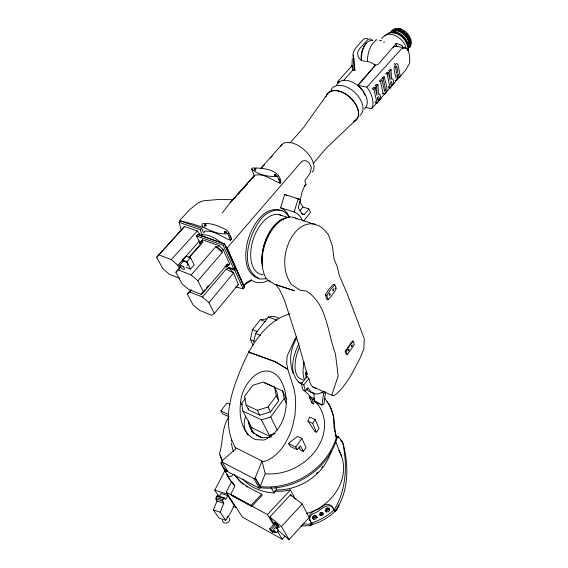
<?xml version="1.0" encoding="UTF-8"?>
<svg xmlns="http://www.w3.org/2000/svg" width="568" height="568" viewBox="0 0 568 568"><rect width="100%" height="100%" fill="white"/><g stroke="black" fill="none" stroke-linecap="round" stroke-linejoin="round"><path stroke-width="0.85" d="M326.912 401.867C336.142 412.226 332.94 426.646 336.824 438.95C327.381 470.432 293.202 491.512 260.875 487.777L259.533 488.352L228.151 471.838L222.038 462.004L222.052 460.783L235.961 448.642C220.512 422.564 231.531 390.805 242.522 365.252C251.418 344.314 266.498 320.558 289.737 313.827M343.356 80.684L352.494 70.482L354.233 69.971L355.05 70.531L353.211 55.181M351.982 66.158L352.274 58.461M362.356 90.284L357.804 85.271L375.356 65.185L378.267 64.276L392.942 47.378A10.607 5.034 -79.1 0 1 396.947 46.746M274.529 174.603L274.429 175.689L275.913 175.214L275.743 174.511L274.529 174.603L275.217 175.981M227.697 495.537L234.194 505.52L230.359 513.138L225.773 520.359L220.171 512.194L223.756 503.248L216.955 501.09L215.861 498.924L216.72 496.198L217.565 495.75L224.367 497.88L225.574 499.705L227.697 495.537L220.924 493.429L219.134 496.879M223.756 503.248L222.677 501.075L222.826 499.726L224.367 497.88M314.345 398.566L313.628 404.167L311.931 402.911L309.177 396.549L314.345 398.566L312.471 399.638L311.931 402.911M314.338 400.61L322.013 405.069L323.945 404.054L325.528 392.275L323.59 393.305L322.013 405.069L315.183 401.789L314.338 400.61L313.955 393.205M407.746 50.751C409.599 39.831 393.936 26.66 384.926 35.685M379.637 80.777L380.546 79.74L381.916 80.017L384.749 91.533L385.573 89.758L383.187 78.561L384.536 77.014L383.166 76.744L381.817 78.292L383.187 78.561M336.079 288.082L335.809 289.716L331.371 295.999L328.07 299.634L326.884 299.407L325.315 294.785L329.049 289.076L333.21 284.355L334.886 284.831L336.079 288.082L335.191 288.281M351.968 67.024L352.238 65.455L337.669 81.771L338.081 83.432M234.442 474.486C240.654 484.298 251.773 488.991 261.628 494.195L262.253 495.26L251.667 506.393L231.382 495.381L230.707 494.33L234.435 486.925L234.279 484.902L230.438 480.414L227.122 475.395L227.349 474.145M324.605 398.097L329.568 405.005L333.707 416.756L333.984 427.008L336.313 437.68C326.82 469.324 292.57 490.156 260.158 486.584L265.228 473.726A48.578 39.575 -28.8 0 0 315.219 451.12A48.578 39.575 -28.8 0 0 317.498 404.182L317.782 402.769M253.143 345.429L250.36 339.515L252.54 329.618L260.385 319.699L266.548 318.946M253.676 342.184L255.614 333.444L268.579 316.958L273.932 316.312L278.845 318.243M299.606 202.847L302.07 191.885L304.64 186.055L305.982 184.458L304.782 180.681L310.199 173.119L311.385 167.61L309.411 163.229L306.322 160.851L303.859 160.645L301.636 161.511L227.079 247.996L244.29 287.422L243.118 288.849L235.599 286.847M269.658 528.815L270.78 530.611L273.031 532.188L269.658 528.815L274.94 523.334L279.08 527.203L277.773 524.995L274.394 522.198L274.94 523.334M317.427 517.789L316.383 517.15L314.949 517.228L313.912 518.172L313.529 519.571L312.606 517.697L313.018 516.418L314.189 515.439L315.496 515.396L317.157 517.235M289.247 216.94L287.309 213.234L284.248 209.89L280.564 207.789L284.71 194.469L300.635 199.652L298.548 206.369L298.583 208.499L302.872 214.754L304.412 214.47L308.878 208.868L302.907 207.079A52.306 29.38 -71.5 0 0 299.514 201.967M302.417 220.434A38.489 21.364 -71.4 0 0 296.375 213.099L294.146 211.956L298.335 198.544M410.21 46.029L410.437 45.362M328.773 508.14L329.49 509.872L328.205 509.766L326.863 510.476L326.231 512.18L325.393 510.263L326.103 508.587L327.36 507.991L328.773 508.14L329.539 509.113L329.561 510.476L328.148 511.846L326.337 511.732L325.393 510.263M307.97 421.151L309.489 417.054L315.183 419.482L319.046 428.634L316.39 432.156L314.913 431.517L307.97 421.151L312.677 423.416L316.39 432.156M225.773 520.359L219.042 518.158L213.362 509.993L216.955 501.09M322.411 512.528L323.164 514.253L320.991 514.722L320.529 515.744L319.571 514.281L320.217 512.883L322.411 512.528L323.192 513.763L322.56 515.176L320.338 515.503L319.571 514.281M254.705 168.895L254.265 169.867L255.699 169.832L255.948 168.866L254.705 168.895L255.422 170.265M294.785 339.586L287.06 356.2L286.698 363.648L287.806 369.314L294.046 388.917L295.14 395.122L295.665 401.526L295.09 414.299L292.683 426.078L289.794 434.548L284.987 443.771L281.33 448.976L277.241 453.512L272.817 457.219L268.195 459.988L263.509 461.763L235.053 447.399M296.283 338.84C290.156 349.292 288.906 362.064 293.095 373.432M298.945 343.69C293.251 355.383 288.303 371.344 298.64 381.959L301.722 383.577M203.912 232.731L204.665 231.254C214.015 229.969 222.088 237.353 230.558 240.292L231.637 239.227L228.755 232.468L227.15 230.288C219.674 226.391 211.055 222.4 202.449 223.764L201.697 224.857L203.259 227.094C210.735 231.062 219.141 234.676 227.782 233.789L228.755 232.468M285.065 536.022L282.161 539.181L242.437 517.136L226.234 492.179L231.737 481.465M218.95 496.46L214.739 490.149L225.319 469.928M228.812 417.111C221.392 428.002 223.366 441.592 219.468 453.605L222.45 461.401M381.831 38.588C388.902 28.059 404.714 38.794 406.276 48.72M347.204 354.631L345.99 351.464L349.696 345.472L353.253 341.226L352.65 340.814L345.195 351.287L346.189 354.134L347.204 354.631L354.382 344.613L353.253 341.226M280.095 183.251L280.855 182.058C279.868 169.207 262.601 167.901 252.796 167.965L251.667 169.044L254.258 175.697L254.613 175.292C263.758 172.913 272.001 180.12 280.095 183.251L277.496 176.527L278.597 175.484M312.677 423.416L315.183 419.482M328.07 299.634L326.813 295.495L330.64 289.588L334.886 284.831M393.063 47.747L396.166 43.317L400.88 44.915L402.265 45.887L403.294 47.755M409.152 47.605C411.672 44.254 410.252 39.838 408.598 36.451M242.856 478.966A53.484 44.212 -29.4 0 0 274.06 492.946L276.573 489.311L275.721 487.77M297.241 449.742L295.829 447.08L301.871 438.425L297.454 436.43L288.374 443.43L290.589 446.633L297.241 449.742L300.458 445.88L303.347 451.382L306.053 447.548L301.871 438.425M327.736 93.621L303.539 127.63L289.829 143.108M306.692 371.933L307.167 374.475L305.634 372.423L306.926 376.676L301.239 383.812L302.978 390.23L305.499 391.331L308.048 387.738L311.307 392.325L314.665 393.979L318.683 393.873L324.009 391.444M245.255 398.53L241.606 403.351L242.87 411.04L261.379 419.809L270.716 416.983L284.199 398.523L282.623 390.919L264.184 382.718M270.46 411.949L278.639 400.788L276.886 392.083L274.557 387.099L263.303 382.094L252.866 385.26L244.559 396.194L246.043 404.991L248.614 409.883L259.839 415.165L270.46 411.949L268.039 407.036L276.304 395.825L274.557 387.099M310.135 520.998A6.177 5.46 -34.7 0 1 312.812 513.699C319.266 512.322 323.781 504.306 330.775 506.052L332.969 507.778L334.886 511.583C349.135 492.122 348.965 465.632 343.022 443.154M222.187 212.922L230.189 202.634L254.613 175.292L230.189 202.634M228.698 416.614L222.45 413.717L220.909 410.841L226.93 402.96L229.905 404.395M272.363 531.25L277.056 525.23M303.553 221.201L310.426 212.475L308.878 208.868M305.499 391.331L303.774 384.905L308.885 378.473L306.926 376.676M226.902 517.661L227.953 516.34M299.89 210.834L302.907 207.079M391.068 31.709L391.487 31.19M235.919 268.714L234.286 268.103L235.961 268.742L244.29 287.422L243.913 285.81L246.697 282.438L251.191 279.917C256.026 283.759 262.899 283.347 268.089 280.457M214.342 313.465L208.917 302.701L233.533 272.938L229.131 268.131L226.171 269.125L202.442 297.036L189.719 291.952L187.334 294.032L192.985 304.746L199.261 310.213L211.757 315.346L214.342 313.465L238.397 284.54L233.533 272.938L226.171 269.125M243.118 288.849L234.754 270.183L235.961 268.742M226.568 266.513L233.902 269.211L235.237 267.627L224.459 243.892L197.813 234.527L196.542 235.947L200.681 244.623M187.334 294.032L190.706 290.063M224.9 266.364L226.547 266.967L229.635 263.9L223.054 249.316L218.929 245.632L202.655 239.866L199.659 243.061L200.376 244.567L188.711 257.744M226.547 266.967L229.635 263.9M180.539 266.967L175.874 272.242L181.852 283.588L188.335 289.254L201.086 294.323L205.055 289.666M206.191 288.331L208.456 285.668M201.086 294.323L203.649 292.2L227.612 264.035L228.279 265.504M313.195 163.52L326.394 148.007L356.313 119.607M189.719 291.952L191.43 289.957M375.136 101.225L375.512 102.865L377.038 103.198L378.394 101.622L377.493 97.611L378.252 96.745L378.948 96.986L379.658 100.153L378.132 99.826L377.77 98.228M379.658 100.153L381 98.583L379.793 94.047L378.451 94.231L377.933 84.582L376.385 84.27L375.015 85.839L376.563 86.151L377.933 84.582M388.356 86.123L388.704 87.77L390.053 88.047L391.373 86.513L390.543 82.495L391.508 81.437L392.602 85.079L391.253 84.809M392.602 85.079L393.908 83.553L393.063 79.413L392.445 78.775L391.487 79.066L391.075 69.523L389.705 69.26M395.079 80.358L396.428 80.62L397.728 79.108L396.933 75.082L398.154 73.67L398.942 77.695L397.6 77.433L397.28 75.821M398.942 77.695L400.241 76.19L398.04 64.922L396.918 63.552L396.116 63.73C391.551 68.345 396.308 75.317 396.428 80.62M203.649 292.2L197.898 280.784L222.351 252.44L221.662 250.928L223.054 249.316M233.902 269.211L223.196 245.355L224.459 243.899L197.813 234.527M175.874 272.242L178.224 269.906L191.21 274.905L215.847 246.647L217.53 247.243L218.929 245.632M373.886 89.219L375.263 87.635L373.716 87.323L372.338 88.899L373.886 89.219L377.038 103.198M384.536 77.014C384.699 82.31 389.648 89.389 384.962 93.961L383.457 93.77L383.01 92.875L380.56 81.572L381.916 80.017M387.135 74.032L388.476 72.498L387.106 72.235L385.764 73.769L387.135 74.032L390.053 88.047M388.476 72.498L390.081 80.265L389.74 71.05L391.075 69.523M186.148 267.4L190.529 269.076L194.157 264.936L190.571 257.723L186.155 256.083L182.484 260.222L183.088 261.408M372.36 40.42A10.43 5.204 -79.8 0 0 367.34 40.051L360.226 47.968A20.05 11.175 -14 0 0 357.627 53.108L358.209 56.985A20.05 11.175 -14 0 0 362.199 60.748L364.358 61.181A15.648 10.188 44.6 0 1 374.198 64.454L375.356 65.185L357.79 85.74M179.793 278.292L169.165 274.131L162.803 268.572L156.683 257.269L184.55 226.447L197.302 230.935L201.384 236.309M156.683 257.269L184.55 226.447M365.707 107.423L371.635 108.736L376.854 102.815M378.011 101.502L405.261 70.588L409.663 63.126A16.898 6.106 -84.5 0 0 407.228 48.883L405.027 47.875L395.811 46.257M178.224 269.906L181.164 266.584M189.385 257.297L202.897 242.032L201.257 241.45L199.659 243.061M190.529 269.076L186.893 261.884L190.571 257.723M179.815 269.14L177.848 265.348L199.482 240.946M179.729 265.213L183.429 261.053M201.257 241.45L202.655 239.866M260.577 168.589L281.941 144.556M201.257 235.72L202.854 233.924M234.115 198.835L235.294 197.515M238.233 194.22L239.994 192.24M241.762 190.259L247.641 183.656M252.348 178.38L254.109 176.399M261.166 168.476L264.695 164.521M270.574 157.918L272.342 155.937M201.789 235.266L200.341 229.706L201.604 228.3L180.361 220.966L179.097 222.336L181.313 230.118M371.635 108.736A24.907 15.698 43.5 0 0 366.864 87.152L401.413 48.876L405.027 47.875M158.813 254.854L171.287 259.583L197.302 230.935M270.943 529.802L276.041 524.179L277.773 524.995L278.135 526.841L276.957 528.155L276.943 527.189M277.702 530.036L289.048 539.6L309.184 517.505L302.197 504.05L290.56 494.756L269.878 516.887L274.223 524.193M275.821 528.872L278.1 526.408M289.048 539.6L281.437 526.557L302.197 504.05M334.566 511.363L336.867 508.9L338.769 504.938L338.94 505.705L336.852 509.922L330.725 515.226L325.258 518.875L319.912 521.8L309.596 525.627L300.827 526.067M273.691 524.995L267.443 514.537L290.482 489.95L295.289 499.087M379.573 40.697L380.34 40.314L381.717 40.832M230.707 494.33L251.02 505.35L261.628 494.195M200.376 244.567L202.897 242.032M336.675 438.389L337.74 437.332L336.199 436.593M334.886 511.583L333.998 510.227C346.43 489.914 347.808 464.305 342.319 441.364L338.308 436.7L337.981 437.019L335.127 434.832M366.623 43.168C361.915 47.478 360.517 54.485 361.326 60.613M394.022 64.184L394.81 63.453M391.608 31.283C397.011 26.518 405.147 31.219 408.356 36.444M304.157 186.077L305.982 184.458M225.986 265.433L227.612 264.035M333.949 510.107L331.25 512.364A53.129 45.341 -31 0 1 314.835 521.843L308.751 524.186L302.893 523.973M237.275 285.463L238.397 284.54M272.604 532.23L274.621 530.647L276.325 532.692L277.745 531.669L278.37 529.958L277.312 528.332M220.945 462.998L223.863 468.479L226.682 470.197L227.534 471.788L224.729 470.013L221.811 464.873L220.945 462.998L222.599 461.926M244.723 284.327L251.432 280.578L251.191 279.917M392.928 30.04L393.546 29.721M393.368 30.857C401.718 27.214 411.977 37.247 409.358 45.731L409.755 42.337M309.539 525.684L312.308 524.37L309.418 519.429C307.977 513.5 313.919 510.575 318.549 509.07C321.815 507.132 324.91 503.262 329.135 504.49L332.095 506.315L333.998 510.227M393.39 30.92L394.156 30.565M222.038 462.004L253.832 478.568L255.167 478L261.983 461.074L265.228 473.726M204.352 224.999L205.517 224.509L206.163 225.07L204.636 226.05L204.352 224.999L204.963 226.391M383.599 42.202L384.6 41.833M383.691 93.613L382.236 93.635M246.043 404.991L257.332 410.281L268.039 407.036M261.379 419.809L269.331 435.273L275.125 433.526M310.064 524.988L312.308 524.37L310.611 521.68M306.266 513.522C314.303 511.484 321.779 507.323 327.764 501.587A46.491 39.533 -30.7 0 0 338.713 450.211M394.767 30.352L398.388 30.175L402.293 31.595M200.916 235.599L203.976 234.896A22.102 9.244 40.6 0 1 216.543 239.291L221.641 242.834M187.227 265.235L188.129 264.596L187.724 263.524L184.685 261.046A3.039 1.179 40.7 0 0 183.279 261.521M225.872 231.396L225.965 232.468L224.481 232.788L224.395 231.716L225.872 231.396L226.44 232.795M393.908 30.92L396.578 30.672M286.357 218.254L283.162 218.85A31.453 17.459 -71.4 0 0 268.806 233.597C263.68 243.296 260.634 254.656 262.65 265.611M290.482 489.95L284.227 491.008A48.592 40.278 -29.5 0 1 274.557 491.114M312.982 386.922L332.656 395.612L334.318 395.371L336.703 393.738L341.46 388.846A30.31 5.95 -60.2 0 0 351.663 374.163L359.778 358.813L363.832 349.015L364.28 338.791L347.318 294.068L339.174 275.125L337.25 266.655L334.105 259.264L332.408 245.937L328.325 234.534L323.078 228.599L319.322 225.886L295.474 218.126M300.933 383.073L302.673 382.846M395.42 29.181L396.18 29.103M394.632 30.7L395.427 30.622M277.496 176.527C268.714 176.904 258.341 175.1 251.667 169.044M394.866 30.984L396.67 30.935M265.959 278.753L260.073 279.073C238.51 269.608 248.756 235.621 259.356 221.293C265.284 211.189 282.942 203.976 289.126 217.551M392.488 32.731C400.085 32.241 407.185 39.1 407.639 46.576M375.356 65.185L374.198 64.454M256.125 434.91L261.315 437.566L269.729 437.459M313.536 392.829L311.931 392.815L308.601 391.082L306.635 388.718M232.844 199.758L220.164 199.368L203.557 200.745L198.125 202.89L189.563 209.762L179.545 220.661L192.722 223.969L202.833 227.314M398.019 30.154L398.722 30.267M315.119 224.154L309.702 223.721L304.228 225.205A34.4 22.401 -79.4 0 0 287.699 245.461C283.098 258.206 283.411 273.272 291.448 284.596L300.231 290.276L306.28 291.043C327.289 303.844 327.502 333.132 335.439 353.694L338.18 375.895L331.918 394.625L332.656 395.612M396.578 30.636L398.324 30.92M398.26 28.471L400.532 28.918M274.415 532.415L273.556 531.066L274.415 532.415L276.325 532.692M388.37 70.787L389.74 71.05M296.865 218.971A34.3 18.971 -71.4 0 0 272.534 229.152A34.3 18.971 -71.4 0 0 262.416 267.457L263.822 273.222L265.774 278.008L268.799 280.841L270.261 281.117M379.183 81.295L380.56 81.572M366.864 87.152L357.804 85.271L359.565 87.074M337.669 81.771L339.259 82.097M345.195 351.287L345.99 351.464M372.928 40.477C363.655 39.774 361.362 53.08 361.44 60.222M301.402 213.589L304.412 214.47M296.106 198.296L300.635 199.652M398.523 30.991L400.419 31.652M398.672 31.275L400.468 31.922L398.537 31.24M280.564 207.789L294.146 211.956M214.739 490.149L227.796 494.217M216.72 496.198L223.536 498.342M216.003 497.582L222.826 499.726M278.37 214.456L288.856 217.764M215.861 498.924L222.677 501.075M233.228 506.507L236.43 507.522M213.362 509.993L220.171 512.194M276.928 285.022L294.465 290.745L275.21 284.49L268.799 280.841M248.472 420.803L249.842 426.76L252.362 427.583M384.096 90.447L385.395 90.887M179.097 222.336L200.341 229.706M196.542 235.947L223.196 245.355M281.941 210.806C264.667 204.281 252.455 225.624 248.159 239.398C244.51 252.22 242.983 273.577 258.887 278.462M229.131 268.131L234.754 270.183M182.484 260.222L186.893 261.884M336.142 436.707L337.74 437.332M268.579 316.958L276.808 320.203M260.385 319.699L265.526 321.758M399.51 31.297L403.344 33.384L405.85 35.72M252.54 329.618L257.695 331.719M400.61 29.834L401.434 30.168M255.614 333.444L260.385 335.404M250.36 339.515L254.024 341.041M321.318 392.332L323.59 393.305M303.347 451.382L300.962 450.353L298.995 447.641M301.239 383.812L303.774 384.905M323.909 391.551L325.528 392.275M256.175 434.875L262.317 437.779M325.315 294.785L326.813 295.495M249.274 425.595L251.177 426.511L242.87 411.04M269.331 435.273L271.298 436.224M249.842 426.76L271.263 437.147M288.374 443.43L295.829 447.08M220.909 410.841L228.826 414.775M309.496 398.047L312.471 399.638M226.234 492.179L237.119 498.086M238.674 498.924L242.564 501.033M244.119 501.878L245.674 502.723M247.229 503.567L248.784 504.412M250.339 505.257L267.443 514.537M401.406 32.39L404.92 35.031L407.774 38.887M261.315 437.566L252.164 431.865L250.176 427.491M403.039 32.028L404.963 33.491M298.718 382.25L300.067 383.187M377.301 40.023L376.264 39.746L372.984 43.154L370.819 46.469L369.086 50.623A16.5 8.108 -79.4 0 0 367.475 61.486M402.471 32.781L404.104 33.995M241.94 483.389L243.267 484.326M245.923 486.208L247.25 487.145M403.656 31.389L404.43 31.943M403.237 33.562L404.21 34.343M269.878 516.887L281.437 526.557M277.724 526.067L279.08 527.203M202.442 297.036L208.917 302.701M191.21 274.905L197.898 280.784M171.287 259.583L177.848 265.348M217.53 247.243L221.662 250.928M215.847 246.647L222.351 252.44M254.024 433.576L252.164 431.865L248.408 422.01L249.125 424.388M304.256 390.266L311.967 398.182M405.616 34.094L408.825 38.723M315.183 401.789L317.498 404.182M225.95 246.817L227.079 247.996L243.913 285.81M241.357 482.779L234.932 475.366M406.383 33.661L407.043 34.364M404.856 34.953L406.368 36.693M234.911 485.867L230.871 481.181L227.122 475.395M276.041 524.179L274.394 522.198L275.253 523.639M340.374 439.866L342.497 442.5M275.65 284.298L279.619 289.652L284.547 300.387L298.484 343.576L307.167 374.475M406.447 34.946L406.709 35.33M250.325 427.498L254.166 433.412M352.238 65.455L352.494 70.482L354.198 69.218L353.779 68.345L353.871 58.696L353.182 56.857M224.466 470.297L227.882 475.75M251.02 505.35L251.667 506.393M407.007 37.609L408.385 40.349M277.255 530.966L282.161 539.181M407.206 37.523L408.214 39.348M407.263 37.616L408.257 39.455M260.875 487.777L255.167 478L260.158 486.584M253.832 478.568L259.533 488.352M247.904 435.024L245.298 430.494A26.753 21.499 -28.6 0 1 245.582 416.642M362.888 90.972L365.061 95.36M271.05 487.571L274.06 492.946M279.129 178.849L280.855 182.058M312.606 517.697L313.231 518.868L314.48 519.415L316.149 518.712L316.823 517.384L316.632 516.127M290.56 494.756L291.356 496.262M241.606 403.351L242.437 404.906M229.777 235.684L231.637 239.227M257.332 410.281L259.839 415.165M313.018 516.418L313.912 518.172M205.517 224.509L206.241 225.922M315.496 515.396L316.383 517.15M270.716 416.983L277.276 430.196M321.232 512.4L322.099 514.168M407.561 38.525L408.413 40.442M327.36 507.991L328.205 509.766M276.304 395.825L278.639 400.788M201.604 228.3L203.458 232.284M284.199 398.523L286.386 403.266M282.623 390.919L286.62 399.652M224.459 243.892L235.109 267.769M227.782 233.789L230.558 240.292M320.217 512.883L320.991 514.722M314.189 515.439L314.949 517.228M335.262 440.775L341.496 456.068M408.314 37.63L408.484 38.056M353.871 58.696C350.172 50.8 359.288 44.531 363.484 39.384A10.409 5.226 -79.9 0 1 367.61 38.823M326.103 508.587L326.863 510.476M338.308 436.7L338.784 437.892M224.395 231.716L224.971 233.199M275.743 174.511L276.318 176.023M220.164 455.06L222.322 461.166M409.145 39.504L409.67 41.436M408.648 40.434L409.301 44.29M410.075 39.49L410.337 40.335M308.885 378.473L310.44 384.025A31.219 14.74 -67.9 0 0 316.248 388.2M375.263 87.635L376.996 95.388L376.563 86.151M408.925 42.351L408.719 41.393L409.01 43.196M396.166 43.317L396.776 46.668M402.265 45.887L402.712 48.415M248.344 408.285L248.614 409.883M409.237 42.607L409.358 44.34M305.634 372.423L306.095 377.72M410.707 42.565L410.721 43.353M304.519 379.964A31.105 14.86 -67.9 0 1 304.1 361.979M409.003 47.868A12.134 8.556 45.2 0 1 408.506 48.245M391.331 31.545A12.134 8.556 45.2 0 1 406.035 32.064A12.134 8.556 45.2 0 1 409.464 47.442M388.917 32.958A13.149 9.202 45.1 0 1 403.188 36.061A13.149 9.202 45.1 0 1 407.838 50.467M330.995 90.028A19.511 12.12 43.3 0 1 354.205 91.909A19.511 12.12 43.3 0 1 359.821 115.602M325.918 96.865A19.603 12.042 43.1 0 1 349.895 97.163A19.603 12.042 43.1 0 1 353.658 121.737M336.575 85.143A18.595 11.701 43.4 0 1 358.578 86.201A18.595 11.701 43.4 0 1 364.365 109.07M326.607 95.538A19.319 11.871 43.1 0 1 350.584 98.051A19.319 11.871 43.1 0 1 353.587 121.481M331.116 451.233A49.501 40.946 -29.4 0 1 276.091 489.914M322.752 466.342A48.77 40.335 -29.4 0 1 321.715 467.691M317.732 472.178A48.77 40.335 -29.4 0 1 316.497 473.392M232.681 474.798A2.833 2.3 -35.8 0 1 229.713 476.715A2.833 2.3 -35.8 0 1 227.605 474.741M226.305 471.27A2.861 2.308 -35.4 0 1 224.445 468.174M229.103 518.009A3.656 2.826 -24.7 0 1 229.216 521.112A3.656 2.826 -24.7 0 1 225.879 523.1L224.076 522.887L222.883 521.722A3.656 2.826 -24.7 0 1 222.677 520.331M294.806 339.614A32.305 18.162 -70.8 0 1 296.531 336.554M233.547 451.603A48.578 39.575 -28.8 0 1 231.488 443.061M231.353 441.45A48.578 39.575 -28.8 0 1 231.297 439.824M303.198 379.41A26.881 13.128 -67.8 0 1 299.684 346.814M280.734 146.402A20.498 11.154 42 0 1 303.142 148.915A20.498 11.154 42 0 1 312.265 172.147M284.71 194.469A52.015 29.635 -71.5 0 1 287.081 195.598M263.183 274.713A31.275 17.743 -71.5 0 1 253.101 239.76A31.275 17.743 -71.5 0 1 281.891 215.655M262.615 265.938A31.538 17.516 -71.4 0 1 285.796 218.176M351.429 345.5L351.414 346.537L352.174 345.855L352.195 344.811L351.429 345.5M348.241 349.952L348.205 351.081L348.972 350.406L349.015 349.277L348.241 349.952M240.662 402.13C238.723 415.833 241.542 433.441 255.593 439.646L263.914 440.058C286.705 430.516 292.442 397.486 279.349 378.032C262.956 358.33 241.471 384.479 240.662 402.13M395.662 66.967L396.57 73.258L397.792 71.845L396.748 66.534L396.272 66.186L395.662 66.967M333.764 288.984L333.544 290.397L332.869 290.738L332.791 289.751L333.764 288.984M329.554 293.812L329.199 295.246L329.894 295.296L330.292 293.897L329.554 293.812M275.601 361.752L248.351 351.954L275.153 361.837L287.806 369.314L275.601 361.752M183.294 266.811L181.909 265.696A3.046 1.164 40.6 0 0 179.822 266.385L182.129 268.749A3.046 1.164 40.6 0 0 184.231 268.068L183.294 266.811"/></g></svg>
